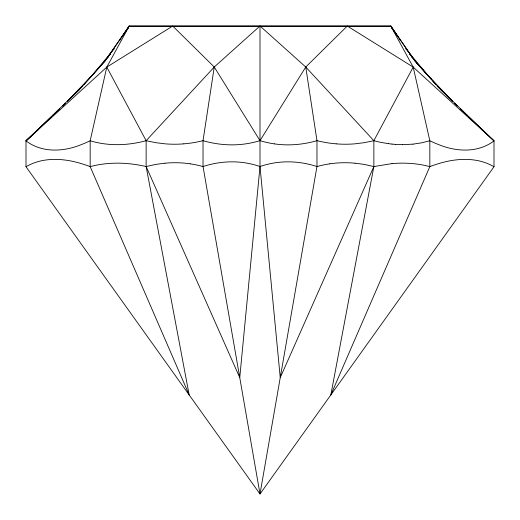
<?xml version="1.0" encoding="UTF-8"?>
<svg xmlns="http://www.w3.org/2000/svg" width="520" height="520" viewBox="0 0 520 520"><rect width="100%" height="100%" fill="white"/><g stroke="black" fill="none" stroke-linecap="round" stroke-linejoin="round"><path stroke-width="0.78" d="M109.473 55.159L110.442 53.866L105.092 60.964L79.293 89.655L26 140.862C41.561 152.867 63.167 151.944 80.613 144.885A218.413 91.669 -60.9 0 0 90.168 140.758C105.892 145.561 122.791 145.724 138.834 142.422A168.994 97.409 -51.8 0 0 146.14 140.699L214.253 67.022L260 26L260 166.504L239.753 377.631L146.14 166.556L146.14 140.699L106.795 67.1L129.181 26.104L390.819 26.104L414.908 60.964L435.871 84.299M260 26L305.747 67.022L316.972 140.667L316.972 166.517L260 494L26 166.751L26 140.862L106.795 67.1L172.718 26.032L214.253 67.022L203.028 140.667L203.028 166.517L260 494L494 166.751L494 140.862L440.707 89.655L414.908 60.964L409.559 53.852L410.527 55.159M183.82 143.839A113.984 77.116 -37.7 0 0 203.028 140.686C216.814 144.644 231.433 145.97 245.661 143.871A74.919 57.837 -15.6 0 0 260 140.654L305.747 67.022L347.282 26.032L413.205 67.1L373.861 140.699L373.861 166.556L330.824 394.953L429.832 166.621L429.832 140.758L413.205 67.1L390.819 26.104L129.181 26.104L105.092 60.964L84.13 84.299M106.795 67.1L90.168 140.758L90.168 166.621L189.176 394.953L146.14 166.556C127.823 162.285 108.42 161.74 90.168 166.621A253.708 100.737 54.7 0 0 81.146 163.566C63.277 158.073 42.627 156.93 26 166.751L26.416 166.517M391.963 163.631L373.861 166.556L280.248 377.631L260 166.504A71.032 56.927 17.2 0 0 245.206 162.851C231.114 160.635 216.567 162.13 203.028 166.517A106.528 73.886 39.8 0 0 190.183 163.852M127.251 29.646L129.181 26.104L107.361 57.707M119.574 40.71L120.887 38.714M122.194 36.725L129.181 26.104M107.523 57.752L108.498 56.459M114.335 48.672L92.196 75.329L67.191 101.413M80.906 87.893L82.517 86.099M65.526 103.155L62.745 106.054L64.461 104.364M67.314 101.53L79.293 89.655M26.41 141.16L26 140.862L51.662 116.552M52.832 115.447L59.833 108.817M26 140.862L33.781 133.77M36.77 131.047L37.973 129.954M413.049 144.144L421.531 142.844L429.832 140.758A218.413 91.669 60.9 0 0 439.387 144.885C456.833 151.944 478.439 152.867 494 140.862L468.338 116.552M493.591 141.16L494 140.862L413.205 67.1M146.14 166.556L155.714 164.411L164.97 163.156M388.401 143.663L381.179 142.428A168.994 97.409 51.8 0 1 373.861 140.699L364.286 142.675L355.037 143.826A139.431 94.341 37.7 0 1 342.518 144.196A126.152 85.352 37.7 0 1 336.187 143.852M413.029 144.144L402.643 144.677M391.989 163.631C404.651 162.487 417.534 163.339 429.832 166.621A253.708 100.737 -54.7 0 1 438.854 163.566C456.723 158.073 477.373 156.93 494 166.751L493.584 166.517M402.616 144.677L395.584 144.417M395.551 144.41L392.015 144.099M355.03 163.156L364.286 164.411L373.861 166.556M391.982 144.099L388.421 143.663M274.339 143.871C288.561 145.964 303.192 144.664 316.972 140.667A113.984 77.116 37.7 0 0 336.18 143.839M146.14 140.699L155.714 142.675L164.964 143.826A139.431 94.335 -37.7 0 0 177.483 144.196A126.152 85.352 -37.7 0 0 183.814 143.852M460.168 108.817L467.168 115.447M446.413 95.329L452.686 101.537L440.707 89.655M457.256 106.054L454.474 103.155M452.81 101.413L427.804 75.329L405.665 48.672M305.747 67.022L373.861 140.699M416.52 62.79L417.599 63.986M419.211 65.78L420.823 67.574M421.896 68.77L431.568 79.528M432.64 80.724L435.331 83.707M411.502 56.459L412.477 57.752M392.75 29.646L390.819 26.104L412.64 57.707M390.819 26.104L397.807 36.725M399.113 38.714L400.426 40.71M214.253 67.022L260 140.654A74.919 57.837 15.6 0 0 274.339 143.871M329.817 163.852A106.528 73.886 -39.8 0 0 316.972 166.517C303.433 162.136 288.88 160.628 274.794 162.858A71.032 56.927 -17.2 0 0 260 166.511M329.823 163.8A121.758 84.448 -39.8 0 1 354.998 163.234M165.002 163.234A121.758 84.448 39.8 0 1 190.177 163.8M439.094 87.893L437.482 86.099L439.094 87.893"/></g></svg>
